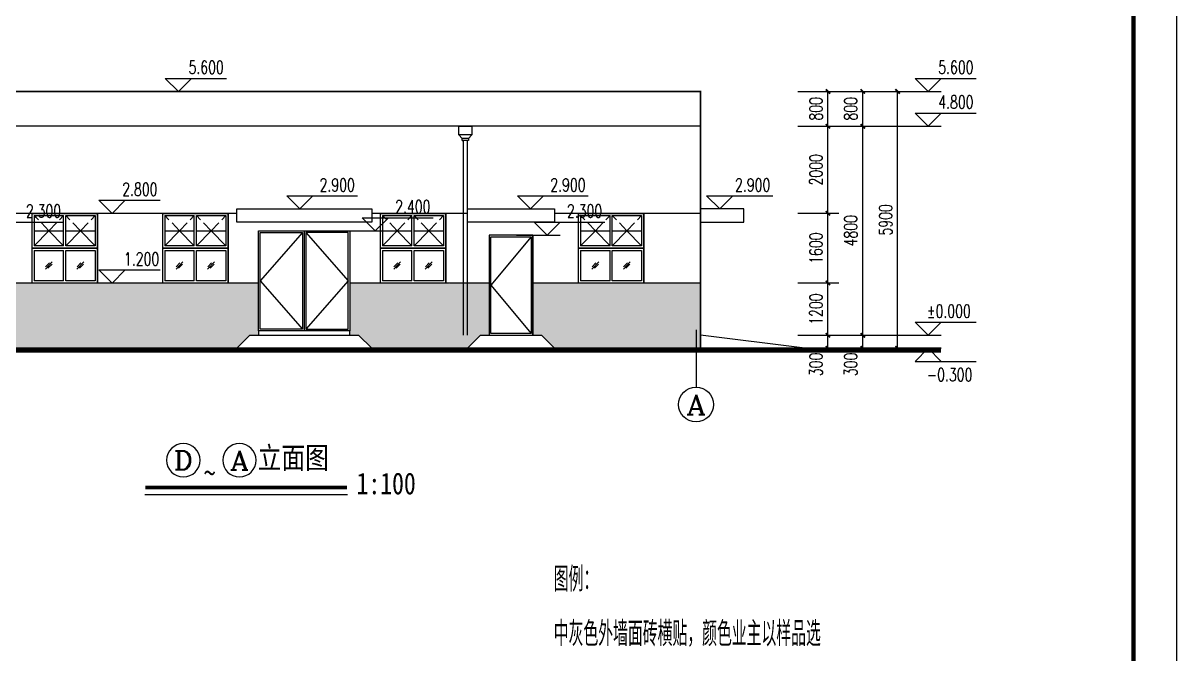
# Model space of a CAD drawing. Extents: x 4924227 to 5052693, y -485691 to -238224.
# Drawn here: x 5015049 to 5041551, y -455267 to -440779 of the extents above; entities that cross this region are included whole.
import ezdxf
from ezdxf.enums import TextEntityAlignment as Align

# ---------------------------------------------------------------- set-up
doc = ezdxf.new("R2010")
doc.units = 0
doc.header["$LTSCALE"] = 1000
doc.header["$MEASUREMENT"] = 0
doc.linetypes.add('DASH', pattern=[0.35, 0.25, -0.1])
doc.layers.get('0').update_dxf_attribs({"linetype": 'CONTINUOUS'})
doc.layers.get('Defpoints').update_dxf_attribs({"linetype": 'CONTINUOUS'})
doc.layers.add('_0', color=7, linetype='CONTINUOUS', lineweight=25)
for name, color, linetype in [('AXIS', 3, 'CONTINUOUS'), ('AXIS_TEXT', 7, 'CONTINUOUS'), ('DIM_ELEV', 3, 'CONTINUOUS'), ('E_STRM', 7, 'CONTINUOUS'), ('E_WINDOW', 4, 'CONTINUOUS'), ('PUB_DIM', 3, 'CONTINUOUS'), ('PUB_TEXT', 7, 'CONTINUOUS'), ('PUB_TITLE', 4, 'CONTINUOUS'), ('WINDOW', 4, 'CONTINUOUS'), ('图名', 15, 'CONTINUOUS'), ('填充', 251, 'CONTINUOUS')]:
    doc.layers.add(name, color=color, linetype=linetype)
doc.styles.add('_TCH_AXIS', font='COMPLEX', dxfattribs={"bigfont": 'GBCBIG'})
doc.styles.add('_TCH_DIM', font='SIMPLEX', dxfattribs={"bigfont": 'GBCBIG'})
doc.styles.add('_TCH_DIM_T3', font='SIMPLEX', dxfattribs={"width": 0.705882, "bigfont": 'GBCBIG'})
doc.styles.add('COMPLEX', font='COMPLEX')
doc.styles.add('STYLE-黑体', font='simhei.ttf')
doc.styles.add('宋体', font='', dxfattribs={"width": 0.7})
doc.styles.get('宋体').set_extended_font_data('SimSun')
doc.dimstyles.new('_TCH_ARCH&&100', dxfattribs={"dimtxt": 297.5, "dimasz": 100, "dimexe": 250, "dimexo": 300, "dimgap": 126.25, "dimtad": 1, "dimdec": 0, "dimzin": 0, "dimdsep": 46, "dimtxsty": '_TCH_DIM_T3', "dimblk": 'ARCHTICK', "dimcen": 0.09, "dimclrt": 7, "dimazin": 2, "dimtfac": 1, "dimtdec": 0, "dimtix": 1, "dimtmove": 2, "dimatfit": 3, "dimfxl": 0, "dimtolj": 1, "dimtzin": 0, "dimarcsym": 0})

# ---------------------------------------------------------------- blocks, each defined once
blk = doc.blocks.new('_ArchTick')
at = {"color": 0, "linetype": 'ByBlock', "const_width": 0.4}
blk.add_lwpolyline([(-0.5, -0.5), (0.5, 0.5)], dxfattribs=at)
blk = doc.blocks.new('*D157')
at = {"layer": 'Defpoints', "color": 0}
for p in [(5032542, -447948), (5033536, -447948), (5032542, -448248)]:
    blk.add_point(p, dxfattribs=at)
at = {"layer": 'PUB_DIM', "color": 0, "lineweight": -2}
for p, q in [((5032842, -447948), (5033786, -447948)), ((5033536, -448248), (5033536, -447948)), ((5032842, -448248), (5033786, -448248))]:
    blk.add_line(p, q, dxfattribs=at)
at = {"layer": 'PUB_DIM', "color": 0, "lineweight": -2, "xscale": 100, "yscale": 100, "zscale": 100}
for p, rotation in [((5033536, -447948), 90), ((5033536, -448248), 270)]:
    blk.add_blockref('_ArchTick', p, dxfattribs=dict(at, rotation=rotation))
at = {"layer": 'PUB_DIM', "color": 7, "insert": (5033261, -448618), "char_height": 297.5, "attachment_point": 5, "rotation": 90, "style": '_TCH_DIM_T3'}
blk.add_mtext('\\A1;300', dxfattribs=at)
blk = doc.blocks.new('*D158')
at = {"layer": 'Defpoints', "color": 0}
for p in [(5032542, -446748), (5033536, -446748), (5032542, -447948)]:
    blk.add_point(p, dxfattribs=at)
at = {"layer": 'PUB_DIM', "color": 0, "lineweight": -2}
for p, q in [((5032842, -446748), (5033786, -446748)), ((5033536, -447948), (5033536, -446748)), ((5032842, -447948), (5033786, -447948))]:
    blk.add_line(p, q, dxfattribs=at)
at = {"layer": 'PUB_DIM', "color": 0, "lineweight": -2, "xscale": 100, "yscale": 100, "zscale": 100}
for p, rotation in [((5033536, -446748), 90), ((5033536, -447948), 270)]:
    blk.add_blockref('_ArchTick', p, dxfattribs=dict(at, rotation=rotation))
at = {"layer": 'PUB_DIM', "color": 7, "insert": (5033261, -447348), "char_height": 297.5, "attachment_point": 5, "rotation": 90, "style": '_TCH_DIM_T3'}
blk.add_mtext('\\A1;1200', dxfattribs=at)
blk = doc.blocks.new('*D159')
at = {"layer": 'Defpoints', "color": 0}
for p in [(5032542, -445148), (5033536, -445148), (5032542, -446748)]:
    blk.add_point(p, dxfattribs=at)
at = {"layer": 'PUB_DIM', "color": 0, "lineweight": -2}
for p, q in [((5032842, -445148), (5033786, -445148)), ((5033536, -446748), (5033536, -445148)), ((5032842, -446748), (5033786, -446748))]:
    blk.add_line(p, q, dxfattribs=at)
at = {"layer": 'PUB_DIM', "color": 0, "lineweight": -2, "xscale": 100, "yscale": 100, "zscale": 100}
for p, rotation in [((5033536, -445148), 90), ((5033536, -446748), 270)]:
    blk.add_blockref('_ArchTick', p, dxfattribs=dict(at, rotation=rotation))
at = {"layer": 'PUB_DIM', "color": 7, "insert": (5033261, -445948), "char_height": 297.5, "attachment_point": 5, "rotation": 90, "style": '_TCH_DIM_T3'}
blk.add_mtext('\\A1;1600', dxfattribs=at)
blk = doc.blocks.new('*D160')
at = {"layer": 'Defpoints', "color": 0}
for p in [(5032542, -443148), (5033536, -443148), (5032542, -445148)]:
    blk.add_point(p, dxfattribs=at)
at = {"layer": 'PUB_DIM', "color": 0, "lineweight": -2}
for p, q in [((5032842, -443148), (5033786, -443148)), ((5033536, -445148), (5033536, -443148)), ((5032842, -445148), (5033786, -445148))]:
    blk.add_line(p, q, dxfattribs=at)
at = {"layer": 'PUB_DIM', "color": 0, "lineweight": -2, "xscale": 100, "yscale": 100, "zscale": 100}
for p, rotation in [((5033536, -443148), 90), ((5033536, -445148), 270)]:
    blk.add_blockref('_ArchTick', p, dxfattribs=dict(at, rotation=rotation))
at = {"layer": 'PUB_DIM', "color": 7, "insert": (5033261, -444148), "char_height": 297.5, "attachment_point": 5, "rotation": 90, "style": '_TCH_DIM_T3'}
blk.add_mtext('\\A1;2000', dxfattribs=at)
blk = doc.blocks.new('*D161')
at = {"layer": 'Defpoints', "color": 0}
for p in [(5032542, -442348), (5033536, -442348), (5032542, -443148)]:
    blk.add_point(p, dxfattribs=at)
at = {"layer": 'PUB_DIM', "color": 0, "lineweight": -2}
for p, q in [((5032842, -442348), (5033786, -442348)), ((5033536, -443148), (5033536, -442348)), ((5032842, -443148), (5033786, -443148))]:
    blk.add_line(p, q, dxfattribs=at)
at = {"layer": 'PUB_DIM', "color": 0, "lineweight": -2, "xscale": 100, "yscale": 100, "zscale": 100}
for p, rotation in [((5033536, -442348), 90), ((5033536, -443148), 270)]:
    blk.add_blockref('_ArchTick', p, dxfattribs=dict(at, rotation=rotation))
at = {"layer": 'PUB_DIM', "color": 7, "insert": (5033261, -442748), "char_height": 297.5, "attachment_point": 5, "rotation": 90, "style": '_TCH_DIM_T3'}
blk.add_mtext('\\A1;800', dxfattribs=at)
blk = doc.blocks.new('*D197')
at = {"layer": 'Defpoints', "color": 0}
for p in [(5032542, -442348), (5035136, -442348), (5032542, -448248)]:
    blk.add_point(p, dxfattribs=at)
at = {"layer": 'PUB_DIM', "color": 0, "lineweight": -2}
for p, q in [((5032842, -442348), (5035386, -442348)), ((5035136, -448248), (5035136, -442348)), ((5032842, -448248), (5035386, -448248))]:
    blk.add_line(p, q, dxfattribs=at)
at = {"layer": 'PUB_DIM', "color": 0, "lineweight": -2, "xscale": 100, "yscale": 100, "zscale": 100}
for p, rotation in [((5035136, -442348), 90), ((5035136, -448248), 270)]:
    blk.add_blockref('_ArchTick', p, dxfattribs=dict(at, rotation=rotation))
at = {"layer": 'PUB_DIM', "color": 7, "insert": (5034861, -445298), "char_height": 297.5, "attachment_point": 5, "rotation": 90, "style": '_TCH_DIM_T3'}
blk.add_mtext('\\A1;5900', dxfattribs=at)
blk = doc.blocks.new('*D198')
at = {"layer": 'Defpoints', "color": 0}
for p in [(5032542, -447948), (5034336, -447948), (5032542, -448248)]:
    blk.add_point(p, dxfattribs=at)
at = {"layer": 'PUB_DIM', "color": 0, "lineweight": -2}
for p, q in [((5032842, -447948), (5034586, -447948)), ((5034336, -448248), (5034336, -447948)), ((5032842, -448248), (5034586, -448248))]:
    blk.add_line(p, q, dxfattribs=at)
at = {"layer": 'PUB_DIM', "color": 0, "lineweight": -2, "xscale": 100, "yscale": 100, "zscale": 100}
for p, rotation in [((5034336, -447948), 90), ((5034336, -448248), 270)]:
    blk.add_blockref('_ArchTick', p, dxfattribs=dict(at, rotation=rotation))
at = {"layer": 'PUB_DIM', "color": 7, "insert": (5034061, -448618), "char_height": 297.5, "attachment_point": 5, "rotation": 90, "style": '_TCH_DIM_T3'}
blk.add_mtext('\\A1;300', dxfattribs=at)
blk = doc.blocks.new('*D199')
at = {"layer": 'Defpoints', "color": 0}
for p in [(5032542, -443148), (5034336, -443148), (5032542, -447948)]:
    blk.add_point(p, dxfattribs=at)
at = {"layer": 'PUB_DIM', "color": 0, "lineweight": -2}
for p, q in [((5032842, -443148), (5034586, -443148)), ((5034336, -447948), (5034336, -443148)), ((5032842, -447948), (5034586, -447948))]:
    blk.add_line(p, q, dxfattribs=at)
at = {"layer": 'PUB_DIM', "color": 0, "lineweight": -2, "xscale": 100, "yscale": 100, "zscale": 100}
for p, rotation in [((5034336, -443148), 90), ((5034336, -447948), 270)]:
    blk.add_blockref('_ArchTick', p, dxfattribs=dict(at, rotation=rotation))
at = {"layer": 'PUB_DIM', "color": 7, "insert": (5034061, -445548), "char_height": 297.5, "attachment_point": 5, "rotation": 90, "style": '_TCH_DIM_T3'}
blk.add_mtext('\\A1;4800', dxfattribs=at)
blk = doc.blocks.new('*D200')
at = {"layer": 'Defpoints', "color": 0}
for p in [(5032542, -442348), (5034336, -442348), (5032542, -443148)]:
    blk.add_point(p, dxfattribs=at)
at = {"layer": 'PUB_DIM', "color": 0, "lineweight": -2}
for p, q in [((5032842, -442348), (5034586, -442348)), ((5034336, -443148), (5034336, -442348)), ((5032842, -443148), (5034586, -443148))]:
    blk.add_line(p, q, dxfattribs=at)
at = {"layer": 'PUB_DIM', "color": 0, "lineweight": -2, "xscale": 100, "yscale": 100, "zscale": 100}
for p, rotation in [((5034336, -442348), 90), ((5034336, -443148), 270)]:
    blk.add_blockref('_ArchTick', p, dxfattribs=dict(at, rotation=rotation))
at = {"layer": 'PUB_DIM', "color": 7, "insert": (5034061, -442748), "char_height": 297.5, "attachment_point": 5, "rotation": 90, "style": '_TCH_DIM_T3'}
blk.add_mtext('\\A1;800', dxfattribs=at)
blk = doc.blocks.new('_RAINH')
blk.add_lwpolyline([(-150, 0), (-150, -200), (150, -200), (150, 0)], close=True)
for points in [[(-150, -200), (-75, -280), (75, -280), (150, -200)], [(-75, -280), (-75, -330), (75, -330), (75, -280)]]:
    blk.add_lwpolyline(points)
blk = doc.blocks.new('_AXISO')
blk.add_circle((0, 0), 0.5)
at = {"layer": 'AXIS_TEXT', "style": 'COMPLEX', "width": 1.041667}
blk.add_attdef('A', text='', height=0.56, dxfattribs=at).set_placement((-0.25, -0.28), (0.25, -0.28), align=Align.FIT)

msp = doc.modelspace()

# ---------------------------------------------------------------- hatches: boundary and pattern name
at = {"layer": '填充'}
h = msp.add_hatch(dxfattribs=at)
h.set_pattern_fill('AR-B816C', color=256, scale=200)
h.set_pattern_definition([(180, (15798611.78, 288785.55), (-245.692378, 245.692378), [479.867928, -11.51682]), (180, (15798857.47, 288797.06), (-245.692378, 245.692378), [479.867928, -11.51682]), (90, (15798611.78, 288785.55), (245.692378, 245.692378), [-257.20918, 234.175548]), (90, (15798623.3, 288785.55), (245.692378, 245.692378), [-257.20918, 234.175548])])
h.paths.add_polyline_path([(5011756, -447948.3), (5011956, -447948.3), (5011956, -446748.3), (5011506, -446748.3), (5011506, -446748.3), (5008406, -446748.3), (5008406, -448248.3), (5011456, -448248.3)])
h.paths.add_polyline_path([(5020456, -447948.3), (5020456, -446748.3), (5020006, -446748.3), (5020006, -446748.3), (5014056, -446748.3), (5014056, -447948.3), (5014256, -447948.3), (5014556, -448248.3), (5019956, -448248.3), (5020256, -447948.3)])
h.paths.add_polyline_path([(5026756, -446748.3), (5026756, -447948.3), (5026956, -447948.3), (5027256, -448248.3), (5030606, -448248.3), (5030606, -446748.3), (5029506, -446748.3), (5028006, -446748.3)])
edge = h.paths.add_edge_path()
edge.add_line((5025756, -447948.3), (5025756, -446748.3))
edge.add_line((5025756, -446748.3), (5026506, -446748.3))
edge.add_line((5026506, -446748.3), (5026506, -446748.3))
edge.add_line((5026506, -446748.3), (5024865.6, -446748.3))
edge.add_arc((5024838.8, -446748.3), 26.8, 179.99948, 359.99948, ccw=False)
edge.add_line((5024812, -446748.3), (5023006, -446748.3))
edge.add_line((5023006, -446748.3), (5022556, -446748.3))
edge.add_line((5022556, -446748.3), (5022556, -447948.3))
edge.add_line((5022556, -447948.3), (5022756, -447948.3))
edge.add_line((5022756, -447948.3), (5023056, -448248.3))
edge.add_line((5023056, -448248.3), (5025256, -448248.3))
edge.add_line((5025256, -448248.3), (5025556, -447948.3))
edge.add_line((5025556, -447948.3), (5025756, -447948.3))

# ---------------------------------------------------------------- linework, layer by layer
for p, q in [((5025131, -443478.1), (5025156, -443478.1)), ((5025156, -443478.1), (5025156, -447948.3)), ((5025256, -447948.3), (5025256, -443478.1))]:
    msp.add_line(p, q)
at = {"layer": '_0', "color": 0}
for p, q in [((5022556, -447848.3), (5020456, -447848.3)), ((5020456, -447848.3), (5020456, -447948.3)), ((5022556, -447948.3), (5022556, -447848.3)), ((5033006, -448248.3), (5030606, -447948.3)), ((5036135.7, -448248.3), (5002006.5, -448248.3))]:
    msp.add_line(p, q, dxfattribs=at)
for points, const_width in [([(5030606, -448248.3), (5030606, -442348.1), (5008406, -442348.1), (5008406, -448248.3), (5008406, -448248.3)], 40), ([(5036135.7, -448298.3), (5002006.5, -448298.3)], 100)]:
    msp.add_lwpolyline(points, dxfattribs=dict(at, const_width=const_width))
for points in [[(5019956, -445048.3), (5023056, -445048.3), (5023056, -445348.3), (5019956, -445348.3)], [(5025256, -445048.3), (5027256, -445048.3), (5027256, -445348.3), (5025256, -445348.3)]]:
    msp.add_lwpolyline(points, close=True, dxfattribs=at)
for points in [[(5030606, -445348.3), (5031606, -445348.3), (5031606, -445048.3), (5030606, -445048.3)], [(5019956, -448248.3), (5020256, -447948.3), (5022756, -447948.3), (5023056, -448248.3)], [(5025256, -448248.3), (5025556, -447948.3), (5026956, -447948.3), (5027256, -448248.3)]]:
    msp.add_lwpolyline(points, dxfattribs=at)
at = {"layer": 'AXIS'}
msp.add_line((5030506, -447824.2), (5030506, -449139.2), dxfattribs=at)
msp.add_circle((5030506, -449539.2), 400, dxfattribs=at)
at = {"layer": 'DIM_ELEV'}
for p, q in [((5018615.6, -442348.1), (5018315.6, -442048.1)), ((5018315.6, -442048.1), (5019719.6, -442048.1)), ((5018615.6, -442348.1), (5018915.6, -442048.1)), ((5035835.7, -442348.1), (5035535.7, -442048.1)), ((5035535.7, -442048.1), (5036939.7, -442048.1)), ((5035835.7, -442348.1), (5036135.7, -442048.1)), ((5034238.4, -442348.1), (5036135.7, -442348.1)), ((5035835.7, -443148.1), (5035535.7, -442848.1)), ((5035535.7, -442848.1), (5036939.7, -442848.1)), ((5035835.7, -443148.1), (5036135.7, -442848.1)), ((5034238.4, -443148.1), (5036135.7, -443148.1)), ((5017092.7, -445148.3), (5016792.7, -444848.3)), ((5016792.7, -444848.3), (5018196.7, -444848.3)), ((5017092.7, -445148.3), (5017392.7, -444848.3)), ((5021403.5, -445048.3), (5021103.5, -444748.3)), ((5021103.5, -444748.3), (5022729.6, -444748.3)), ((5021403.5, -445048.3), (5021703.5, -444748.3)), ((5026703.5, -445048.3), (5026403.5, -444748.3)), ((5026403.5, -444748.3), (5028029.6, -444748.3)), ((5026703.5, -445048.3), (5027003.5, -444748.3)), ((5031049.4, -445048.3), (5030749.4, -444748.3)), ((5030749.4, -444748.3), (5032272.5, -444748.3)), ((5031049.4, -445048.3), (5031349.4, -444748.3)), ((5014357.5, -445348.3), (5015983.7, -445348.3)), ((5023139.8, -445548.3), (5022839.8, -445248.3)), ((5022839.8, -445248.3), (5024465.9, -445248.3)), ((5023139.8, -445548.3), (5023439.8, -445248.3)), ((5027085, -445648.3), (5026785, -445348.3)), ((5026785, -445348.3), (5028411.2, -445348.3)), ((5027085, -445648.3), (5027385, -445348.3)), ((5022439.8, -445548.3), (5023439.8, -445548.3)), ((5026385, -445648.3), (5027385, -445648.3)), ((5017092.7, -446748.3), (5016792.7, -446448.3)), ((5016792.7, -446448.3), (5018196.7, -446448.3)), ((5017092.7, -446748.3), (5017392.7, -446448.3)), ((5035835.7, -447948.3), (5035535.7, -447648.3)), ((5035535.7, -447648.3), (5036939.7, -447648.3)), ((5035835.7, -447948.3), (5036135.7, -447648.3)), ((5034238.4, -447948.3), (5036135.7, -447948.3)), ((5034238.4, -448248.3), (5036135.7, -448248.3)), ((5035835.7, -448248.3), (5035535.7, -448548.3)), ((5035835.7, -448248.3), (5036135.7, -448548.3)), ((5035535.7, -448548.3), (5036939.7, -448548.3))]:
    msp.add_line(p, q, dxfattribs=at)
at = {"layer": 'E_STRM'}
msp.add_line((5025156, -443478.1), (5025156, -447948.3), dxfattribs=at)
at = {"layer": 'E_WINDOW'}
for p, q in [((5015306, -445198.3), (5015306, -445898.3)), ((5015981, -445898.3), (5015981, -445198.3)), ((5016031, -445898.3), (5016031, -445198.3)), ((5018306, -445198.3), (5018306, -445898.3)), ((5018981, -445898.3), (5018981, -445198.3)), ((5019031, -445898.3), (5019031, -445198.3)), ((5023306, -445198.3), (5023306, -445898.3)), ((5023981, -445898.3), (5023981, -445198.3)), ((5024031, -445898.3), (5024031, -445198.3)), ((5027856, -445198.3), (5027856, -445898.3)), ((5028531, -445898.3), (5028531, -445198.3)), ((5028581, -445898.3), (5028581, -445198.3)), ((5015306, -445548.3), (5015981, -445548.3)), ((5018306, -445548.3), (5018981, -445548.3)), ((5023306, -445548.3), (5023981, -445548.3)), ((5027856, -445548.3), (5028531, -445548.3)), ((5015306, -445998.3), (5015306, -446698.3)), ((5015981, -446698.3), (5015981, -445998.3)), ((5016031, -446698.3), (5016031, -445998.3)), ((5018306, -445998.3), (5018306, -446698.3)), ((5018981, -446698.3), (5018981, -445998.3)), ((5019031, -446698.3), (5019031, -445998.3)), ((5023306, -445998.3), (5023306, -446698.3)), ((5023981, -446698.3), (5023981, -445998.3)), ((5024031, -446698.3), (5024031, -445998.3)), ((5027856, -445998.3), (5027856, -446698.3)), ((5028531, -446698.3), (5028531, -445998.3)), ((5028581, -446698.3), (5028581, -445998.3))]:
    msp.add_line(p, q, dxfattribs=at)
for points in [[(5015256, -445148.3), (5016756, -445148.3), (5016756, -445948.3), (5015256, -445948.3)], [(5016756, -445148.3), (5016756, -445148.3), (5016756, -445948.3), (5016756, -445948.3)], [(5018256, -445148.3), (5019756, -445148.3), (5019756, -445948.3), (5018256, -445948.3)], [(5019756, -445148.3), (5019756, -445148.3), (5019756, -445948.3), (5019756, -445948.3)], [(5023256, -445148.3), (5024756, -445148.3), (5024756, -445948.3), (5023256, -445948.3)], [(5024756, -445148.3), (5024756, -445148.3), (5024756, -445948.3), (5024756, -445948.3)], [(5027806, -445148.3), (5029306, -445148.3), (5029306, -445948.3), (5027806, -445948.3)], [(5029306, -445148.3), (5029306, -445148.3), (5029306, -445948.3), (5029306, -445948.3)], [(5015256, -445948.3), (5016756, -445948.3), (5016756, -446748.3), (5015256, -446748.3)], [(5016756, -445948.3), (5016756, -445948.3), (5016756, -446748.3), (5016756, -446748.3)], [(5018256, -445948.3), (5019756, -445948.3), (5019756, -446748.3), (5018256, -446748.3)], [(5019756, -445948.3), (5019756, -445948.3), (5019756, -446748.3), (5019756, -446748.3)], [(5023256, -445948.3), (5024756, -445948.3), (5024756, -446748.3), (5023256, -446748.3)], [(5024756, -445948.3), (5024756, -445948.3), (5024756, -446748.3), (5024756, -446748.3)], [(5027806, -445948.3), (5029306, -445948.3), (5029306, -446748.3), (5027806, -446748.3)], [(5029306, -445948.3), (5029306, -445948.3), (5029306, -446748.3), (5029306, -446748.3)]]:
    msp.add_lwpolyline(points, close=True, dxfattribs=at)
for points in [[(5015306, -445198.3), (5015981, -445198.3)], [(5016031, -445198.3), (5016706, -445198.3), (5016706, -445898.3), (5016031, -445898.3)], [(5018306, -445198.3), (5018981, -445198.3)], [(5019031, -445198.3), (5019706, -445198.3), (5019706, -445898.3), (5019031, -445898.3)], [(5023306, -445198.3), (5023981, -445198.3)], [(5024031, -445198.3), (5024706, -445198.3), (5024706, -445898.3), (5024031, -445898.3)], [(5027856, -445198.3), (5028531, -445198.3)], [(5028581, -445198.3), (5029256, -445198.3), (5029256, -445898.3), (5028581, -445898.3)], [(5015981, -445898.3), (5015306, -445898.3)], [(5015306, -445998.3), (5015981, -445998.3)], [(5016031, -445998.3), (5016706, -445998.3), (5016706, -446698.3), (5016031, -446698.3)], [(5018981, -445898.3), (5018306, -445898.3)], [(5018306, -445998.3), (5018981, -445998.3)], [(5019031, -445998.3), (5019706, -445998.3), (5019706, -446698.3), (5019031, -446698.3)], [(5023981, -445898.3), (5023306, -445898.3)], [(5023306, -445998.3), (5023981, -445998.3)], [(5024031, -445998.3), (5024706, -445998.3), (5024706, -446698.3), (5024031, -446698.3)], [(5028531, -445898.3), (5027856, -445898.3)], [(5027856, -445998.3), (5028531, -445998.3)], [(5028581, -445998.3), (5029256, -445998.3), (5029256, -446698.3), (5028581, -446698.3)], [(5015981, -446698.3), (5015306, -446698.3)], [(5018981, -446698.3), (5018306, -446698.3)], [(5023981, -446698.3), (5023306, -446698.3)], [(5028531, -446698.3), (5027856, -446698.3)]]:
    msp.add_lwpolyline(points, dxfattribs=at)
at = {"layer": 'PUB_TITLE', "color": 4}
msp.add_lwpolyline([(4957451.5, -485690.7), (5041551.5, -485690.7), (5041551.5, -426290.7), (4957451.5, -426290.7)], close=True, dxfattribs=at)
at = {"layer": 'PUB_TITLE', "color": 4, "const_width": 100}
msp.add_lwpolyline([(4959951.5, -484690.7), (5040551.5, -484690.7), (5040551.5, -427290.7), (4959951.5, -427290.7)], close=True, dxfattribs=at)
at = {"layer": 'WINDOW'}
for p, q in [((5021506, -445548.3), (5021506, -447848.3)), ((5026756, -445648.3), (5026756, -447948.3))]:
    msp.add_line(p, q, dxfattribs=at)
for points in [[(5015256, -445148.3), (5016756, -445148.3), (5016756, -446748.3), (5015256, -446748.3)], [(5016756, -445148.3), (5016756, -445148.3), (5016756, -446748.3), (5016756, -446748.3)], [(5018256, -445148.3), (5019756, -445148.3), (5019756, -446748.3), (5018256, -446748.3)], [(5019756, -445148.3), (5019756, -445148.3), (5019756, -446748.3), (5019756, -446748.3)], [(5023256, -445148.3), (5024756, -445148.3), (5024756, -446748.3), (5023256, -446748.3)], [(5024756, -445148.3), (5024756, -445148.3), (5024756, -446748.3), (5024756, -446748.3)], [(5027806, -445148.3), (5029306, -445148.3), (5029306, -446748.3), (5027806, -446748.3)], [(5029306, -445148.3), (5029306, -445148.3), (5029306, -446748.3), (5029306, -446748.3)], [(5020496, -445588.3), (5021466, -445588.3), (5021466, -447808.3), (5020496, -447808.3)], [(5022516, -445588.3), (5021546, -445588.3), (5021546, -447808.3), (5022516, -447808.3)], [(5025796, -445688.3), (5026716, -445688.3), (5026716, -447908.3), (5025796, -447908.3)]]:
    msp.add_lwpolyline(points, close=True, dxfattribs=at)
for points in [[(5020456, -447848.3), (5020456, -445548.3), (5022556, -445548.3), (5022556, -447848.3)], [(5021466, -445588.3), (5020496, -446698.3), (5021466, -447808.3)], [(5021546, -445588.3), (5022516, -446698.3), (5021546, -447808.3)], [(5026756, -447948.3), (5026756, -445648.3), (5025756, -445648.3), (5025756, -447948.3)], [(5026716, -445688.3), (5025796, -446798.3), (5026716, -447908.3)]]:
    msp.add_lwpolyline(points, dxfattribs=at)
at = {"layer": '图名'}
msp.add_line((5017847.5, -451605.5), (5022504.2, -451605.5), dxfattribs=at)
at = {"layer": '图名', "const_width": 84}
msp.add_lwpolyline([(5017859.3, -451445.8), (5022492.4, -451445.8)], dxfattribs=at)
at = {"layer": '填充'}
for p, q in [((5030606, -443148.1), (5008406, -443148.1)), ((5019956, -445148.3), (5014556, -445148.3)), ((5025256, -445148.3), (5023056, -445148.3)), ((5030606, -445148.3), (5027256, -445148.3)), ((5015643.5, -445548.3), (5015306, -445898.3)), ((5015306, -445548.3), (5015981, -445548.3)), ((5015981, -445898.3), (5015643.5, -445548.3)), ((5016368.5, -445548.3), (5016031, -445898.3)), ((5016031, -445548.3), (5016706, -445548.3)), ((5016706, -445898.3), (5016368.5, -445548.3)), ((5018643.5, -445548.3), (5018306, -445898.3)), ((5018306, -445548.3), (5018981, -445548.3)), ((5018981, -445898.3), (5018643.5, -445548.3)), ((5019368.5, -445548.3), (5019031, -445898.3)), ((5019031, -445548.3), (5019706, -445548.3)), ((5019706, -445898.3), (5019368.5, -445548.3)), ((5023643.5, -445548.3), (5023306, -445898.3)), ((5023306, -445548.3), (5023981, -445548.3)), ((5023981, -445898.3), (5023643.5, -445548.3)), ((5024368.5, -445548.3), (5024031, -445898.3)), ((5024031, -445548.3), (5024706, -445548.3)), ((5024706, -445898.3), (5024368.5, -445548.3)), ((5028193.5, -445548.3), (5027856, -445898.3)), ((5027856, -445548.3), (5028531, -445548.3)), ((5028531, -445898.3), (5028193.5, -445548.3)), ((5028918.5, -445548.3), (5028581, -445898.3)), ((5028581, -445548.3), (5029256, -445548.3)), ((5029256, -445898.3), (5028918.5, -445548.3)), ((5015561.9, -446428), (5015720, -446261.4)), ((5015567.4, -446378.7), (5015653.2, -446288.2)), ((5016286.9, -446428), (5016445, -446261.4)), ((5016292.4, -446378.7), (5016378.2, -446288.2)), ((5018561.9, -446428), (5018720, -446261.4)), ((5018567.4, -446378.7), (5018653.2, -446288.2)), ((5019286.9, -446428), (5019445, -446261.4)), ((5019292.4, -446378.7), (5019378.2, -446288.2)), ((5023561.9, -446428), (5023720, -446261.4)), ((5023567.4, -446378.7), (5023653.2, -446288.2)), ((5024286.9, -446428), (5024445, -446261.4)), ((5024292.4, -446378.7), (5024378.2, -446288.2)), ((5028111.9, -446428.1), (5028270, -446261.5)), ((5028117.4, -446378.7), (5028203.2, -446288.3)), ((5028836.9, -446428.1), (5028995, -446261.5)), ((5028842.4, -446378.7), (5028928.2, -446288.3)), ((5015620.7, -446409.6), (5015713.6, -446311.8)), ((5016345.7, -446409.6), (5016438.6, -446311.8)), ((5018620.7, -446409.6), (5018713.6, -446311.8)), ((5019345.7, -446409.6), (5019438.6, -446311.8)), ((5023620.7, -446409.6), (5023713.6, -446311.8)), ((5024345.7, -446409.6), (5024438.6, -446311.8)), ((5028170.7, -446409.6), (5028263.6, -446311.8)), ((5028895.7, -446409.6), (5028988.6, -446311.8)), ((5020456, -446748.3), (5014056, -446748.3)), ((5025756, -446748.3), (5022556, -446748.3)), ((5030606, -446748.3), (5026756, -446748.3))]:
    msp.add_line(p, q, dxfattribs=at)
at = {"layer": '填充', "linetype": 'DASH'}
for p, q in [((5015643.5, -445548.3), (5015306, -445198.3)), ((5015643.5, -445548.3), (5015981, -445198.3)), ((5016368.5, -445548.3), (5016031, -445198.3)), ((5016368.5, -445548.3), (5016706, -445198.3)), ((5018643.5, -445548.3), (5018306, -445198.3)), ((5018643.5, -445548.3), (5018981, -445198.3)), ((5019368.5, -445548.3), (5019031, -445198.3)), ((5019368.5, -445548.3), (5019706, -445198.3)), ((5023643.5, -445548.3), (5023306, -445198.3)), ((5023643.5, -445548.3), (5023981, -445198.3)), ((5024368.5, -445548.3), (5024031, -445198.3)), ((5024368.5, -445548.3), (5024706, -445198.3)), ((5028193.5, -445548.3), (5027856, -445198.3)), ((5028193.5, -445548.3), (5028531, -445198.3)), ((5028918.5, -445548.3), (5028581, -445198.3)), ((5028918.5, -445548.3), (5029256, -445198.3))]:
    msp.add_line(p, q, dxfattribs=at)

# ---------------------------------------------------------------- block references
at = {"layer": 'AXIS'}
ref = msp.add_blockref('_AXISO', (5018730.6, -450818.7), dxfattribs=dict(at, xscale=-768, yscale=768, zscale=768))
ref.add_attrib('A', 'D', dxfattribs={"layer": 'AXIS_TEXT', "height": 434.4, "style": '_TCH_AXIS', "width": 1.235294}).set_placement((5018513.3, -451035.9), (5018947.8, -451035.9), align=Align.FIT)
ref = msp.add_blockref('_AXISO', (5020018.8, -450818.7), dxfattribs=dict(at, xscale=-768, yscale=768, zscale=768))
ref.add_attrib('A', 'A', dxfattribs={"layer": 'AXIS_TEXT', "height": 434.4, "style": '_TCH_AXIS', "width": 1.166667}).set_placement((5019801.6, -451035.9), (5020236.1, -451035.9), align=Align.FIT)
at = {"layer": 'E_STRM', "xscale": -1}
msp.add_blockref('_RAINH', (5025206, -443148.1), dxfattribs=at)

# ---------------------------------------------------------------- texts
at = {"layer": 'AXIS_TEXT', "style": '_TCH_AXIS', "width": 1.166667}
msp.add_text('A', height=452.5, dxfattribs=at).set_placement((5030279.8, -449765.5), (5030732.3, -449765.5), align=Align.FIT)
at = {"layer": 'PUB_TEXT', "style": '_TCH_DIM', "width": 0.705882}
for s, p in [('5.600', (5018849.6, -441943.1)), ('5.600', (5036069.7, -441943.1)), ('4.800', (5036069.7, -442743.1)), ('2.900', (5021859.6, -444643.3)), ('2.900', (5027159.6, -444643.3)), ('2.900', (5031402.5, -444643.3)), ('2.800', (5017326.7, -444743.3)), ('2.300', (5015113.7, -445243.3)), ('2.400', (5023595.9, -445143.3)), ('2.300', (5027541.2, -445243.3)), ('1.200', (5017366.7, -446343.3)), ('%%P0.000', (5035809.7, -447543.3)), ('-0.300', (5035809.7, -449003.3))]:
    msp.add_text(s, height=297.5, dxfattribs=at).set_placement(p)
at = {"layer": 'PUB_TEXT', "color": 7, "linetype": 'Continuous', "style": 'STYLE-黑体', "width": 0.5}
for s, height, p in [('图例：', 499.79, (5027237.8, -453780.9)), ('中灰色外墙面砖横贴，颜色业主以样品选', 499.794, (5027237.8, -455033.5))]:
    msp.add_text(s, height=height, dxfattribs=at).set_placement(p)
at = {"layer": '图名', "style": '宋体', "width": 0.8}
for s, p in [('立面图', (5020437.1, -451012.8)), ('~', (5019199, -451360.1)), ('1:100', (5022708.3, -451601.9))]:
    msp.add_text(s, height=500, dxfattribs=at).set_placement(p)

# ---------------------------------------------------------------- dimensions: what is measured, and where the dimension line sits
at = {"layer": 'PUB_DIM'}
for p1, p2, distance, picture, middle in [((5032542, -443148.1), (5032542, -442348.1), -993.8, '*D161', (5033260.7, -442748.1)), ((5032542, -448248.3), (5032542, -442348.1), -2593.8, '*D197', (5034860.7, -445298.2)), ((5032542, -443148.1), (5032542, -442348.1), -1793.8, '*D200', (5034060.7, -442748.1)), ((5032542, -445148.3), (5032542, -443148.1), -993.8, '*D160', (5033260.7, -444148.2)), ((5032542, -447948.3), (5032542, -443148.1), -1793.8, '*D199', (5034060.7, -445548.2)), ((5032542, -446748.3), (5032542, -445148.3), -993.8, '*D159', (5033260.7, -445948.3)), ((5032542, -447948.3), (5032542, -446748.3), -993.8, '*D158', (5033260.7, -447348.3))]:
    dim = msp.add_aligned_dim(p1=p1, p2=p2, distance=distance, dimstyle='_TCH_ARCH&&100', dxfattribs=at)
    dim.commit()
    dim.dimension.update_dxf_attribs({"geometry": picture, "text_midpoint": middle})
for base, picture, middle in [((5033535.7, -447948.3), '*D157', (5033260.7, -448618.3)), ((5034335.7, -447948.3), '*D198', (5034060.7, -448618.3))]:
    dim = msp.add_linear_dim(base=base, p1=(5032542, -448248.3), p2=(5032542, -447948.3), angle=90, dimstyle='_TCH_ARCH&&100', dxfattribs=at)
    dim.commit()
    dim.dimension.update_dxf_attribs({"geometry": picture, "text_midpoint": middle, "dimtype": 129})

doc.saveas('drawing.dxf')
